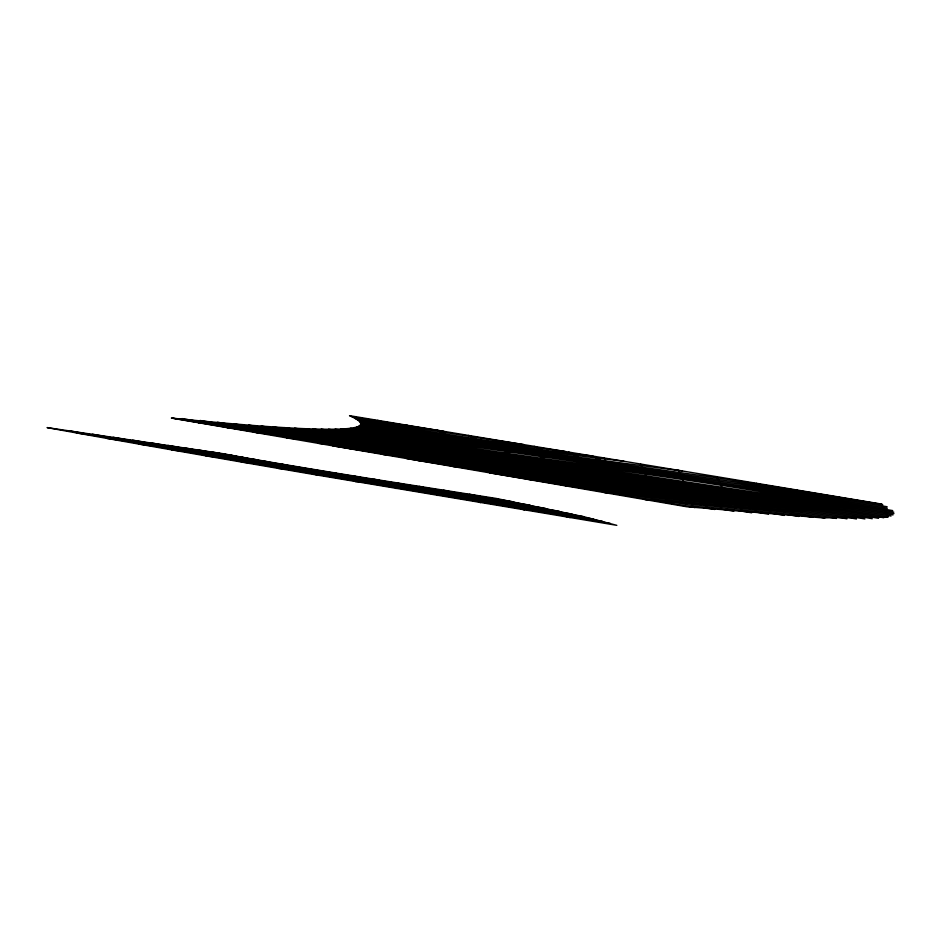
<?xml version="1.0" encoding="UTF-8"?>
<svg xmlns="http://www.w3.org/2000/svg" width="941" height="941" viewBox="0 0 941 941"><rect width="100%" height="100%" fill="white"/><g stroke="black" fill="none" stroke-linecap="round" stroke-linejoin="round"><path stroke-width="1.41" d="M480.38 502.67C462.49 492.755 439.047 491.896 419.11 486.368M298.85 467.136L298.673 467.23A184.942 3.223 9.5 0 0 317.587 470.382A228.04 3.976 9.5 0 0 337.737 473.723A283.77 4.952 9.5 0 0 359.144 477.228A353.934 6.175 9.5 0 0 381.799 480.898A428.073 7.469 9.5 0 0 399.772 483.803L513.81 501.906M437.4 495.46L439.012 494.154L432.284 491.249L395.938 482.698M887.904 516.985L822.599 517.868L686.507 506.717L171.391 418.063A5652.069 98.64 9.5 0 0 349.523 415.663L881.682 504.082L887.904 516.985L834.008 507.917A221.241 3.858 9.5 0 0 764.327 496.413L405.724 441.87A221.511 3.87 9.5 0 1 397.384 440.506L328.515 429.249M395.667 488.426L401.337 487.967L402.054 486.862A596.171 10.41 9.5 0 0 423.144 490.332L583.526 516.656L616.814 525.337L311.177 474.052A695.27 12.139 9.5 0 1 277.971 468.347A661.335 11.539 9.5 0 1 241.237 462.007A632.775 11.045 9.5 0 1 205.75 455.844A611.815 10.68 9.5 0 1 171.509 449.845A598.323 10.445 9.5 0 1 138.515 444.023A591.701 10.327 9.5 0 1 106.78 438.377A593.559 10.363 9.5 0 1 76.292 432.895A597.323 10.422 9.5 0 1 47.05 427.59L223.488 453.75A85.549 1.494 9.5 0 0 232.909 455.515A81.738 1.423 9.5 0 0 243.59 457.455A79.973 1.4 9.5 0 0 255.529 459.561A86.643 1.517 9.5 0 0 268.714 461.855A100.828 1.764 9.5 0 0 283.135 464.313A123.989 2.164 9.5 0 0 298.815 466.936A157.547 2.752 9.5 0 0 315.741 469.747A203.362 3.552 9.5 0 0 333.914 472.723A263.468 4.599 9.5 0 0 353.334 475.875A340.066 5.94 9.5 0 0 374.012 479.204A409.323 7.14 9.5 0 0 385.045 480.969L496.119 498.424L583.526 516.656M283.135 464.313L275.725 463.831M355.192 481.557L366.225 481.768L369.895 480.957A492.131 8.587 9.5 0 0 400.454 485.979A556.884 9.716 9.5 0 0 428.308 490.59L572.081 514.057M305.343 470.806L318.176 470.829A259.163 4.529 9.5 0 0 340.313 474.535A311.918 5.446 9.5 0 0 363.697 478.404A377.635 6.587 9.5 0 0 388.339 482.427A452.009 7.893 9.5 0 0 411.005 486.121L530.254 505.199M304.637 470.759L277.971 468.347M288.299 466.865L298.568 467.254A152.877 2.67 9.5 0 1 281.018 464.242A130.387 2.27 9.5 0 1 264.609 461.431A116.425 2.035 9.5 0 1 249.447 458.785A109.768 1.917 9.5 0 1 235.532 456.326A111.556 1.953 9.5 0 1 222.876 454.033A115.355 2.011 9.5 0 1 211.454 451.915M417.792 460.467L547.686 471.112L610.015 470.277L604.075 457.949M453.15 466.548L583.843 477.263L646.573 476.417L640.598 464.019M489.508 472.805L621.048 483.592L684.189 482.745L678.167 470.265M526.889 479.24L659.288 490.096L722.841 489.238L716.771 476.675M565.282 485.85L698.563 496.777L762.539 495.907L756.435 483.274M287.652 466.807L241.237 462.007M604.675 492.625L738.873 503.623L803.273 502.765L797.133 490.026M645.091 499.589L780.218 510.657L845.065 509.787L838.878 496.966M315.953 474.864L336.184 476.087L341.724 475.264A346.7 6.046 9.5 0 0 367.014 479.404A409.217 7.14 9.5 0 0 393.62 483.792A479.451 8.363 9.5 0 0 418.027 487.779L545.439 508.328M275.148 463.784L205.75 455.844M268.22 461.808L171.509 449.845M596.77 458.044L549.568 452.15L482.086 442.211A221.629 3.87 9.5 0 1 437.918 435.271L360.532 422.909M565.153 451.492L485.791 440.306A221.97 3.87 9.5 0 1 441.094 433.354L357.851 420.168M255.529 459.561L138.527 444.023M106.78 438.377L243.601 457.455M524.137 444.67L355.416 418.616M76.292 432.895L232.909 455.515M682.496 470.982L558.025 454.609L480.028 443.105A221.629 3.87 9.5 0 1 435.165 436.024L360.779 424.109M443.87 431.343L352.252 416.934M359.556 421.603L439.894 434.377A221.629 3.87 9.5 0 0 483.321 441.176L548.627 450.715L592.607 456.044L600.029 459.902L603.828 463.137L603.981 465.771L599.57 468.077L590.219 469.559L556.707 470.006L503.564 467.136L406.7 458.561L617.884 492.719A222.405 3.882 9.5 0 1 680.872 503.541L714.878 509.481M332.679 445.822L634.293 494.096A222.405 3.882 9.5 0 1 697.693 504.952L733.792 511.234M360.274 425.179L431.672 436.659A221.629 3.87 9.5 0 0 477.193 443.881L727.569 479.31A221.535 3.87 9.5 0 1 824.928 494.99L882.658 504.541M359.015 426.12L427.367 437.165A221.629 3.87 9.5 0 0 473.523 444.505L734.121 481.78A221.535 3.87 9.5 0 1 832.42 497.66L887.128 506.74M350.311 428.273L430.566 441.223A221.511 3.87 9.5 0 0 438.624 442.517C545.486 460.467 653.242 472.382 760.128 490.155A221.241 3.858 9.5 0 1 828.386 501.282L893.797 512.139M345.982 428.708L423.403 441.235A221.511 3.87 9.5 0 0 431.543 442.552C541.651 461.043 652.619 473.664 762.751 491.978A221.241 3.858 9.5 0 1 831.456 503.212L893.95 513.621M559.389 511.269L423.791 489.273A514.739 8.987 9.5 0 1 397.667 484.968A447.61 7.81 9.5 0 1 369.072 480.228A387.445 6.763 9.5 0 1 341.724 475.664A338.395 5.905 9.5 0 1 315.623 471.265A299.367 5.223 9.5 0 1 290.769 467.054A269.491 4.705 9.5 0 1 267.162 462.996A247.965 4.329 9.5 0 1 244.813 459.126A234.297 4.093 9.5 0 1 223.711 455.432A227.663 3.976 9.5 0 1 203.856 451.903A229.486 3.999 9.5 0 1 185.259 448.551A233.262 4.07 9.5 0 1 167.898 445.364M357.015 426.943L422.309 437.53A221.629 3.87 9.5 0 0 469.053 444.987L739.661 484.074A221.535 3.87 9.5 0 1 838.819 500.153L887.351 508.246M354.275 427.649L416.498 437.765A221.629 3.87 9.5 0 0 463.784 445.34L744.178 486.215A221.535 3.87 9.5 0 1 844.112 502.47L892.68 510.587M340.913 429.014L415.475 441.117A221.511 3.87 9.5 0 0 423.697 442.446L764.327 493.637A221.241 3.858 9.5 0 1 833.42 504.964L893.021 514.915M335.09 429.19L406.83 440.882A221.511 3.87 9.5 0 0 415.099 442.223L764.845 495.107A221.241 3.858 9.5 0 1 834.255 506.529L891.021 516.044M490.52 472.982L583.914 488.379A224.476 3.917 9.5 0 1 662.97 501.941L694.94 507.552M593.724 519.091L415.71 489.72A642.009 11.21 9.5 0 1 402.289 487.473A598.064 10.433 9.5 0 1 367.743 481.674A542.216 9.457 9.5 0 1 334.455 476.04A495.966 8.657 9.5 0 1 302.414 470.594A458.632 7.998 9.5 0 1 271.62 465.313A429.637 7.493 9.5 0 1 242.072 460.196A408.488 7.128 9.5 0 1 213.783 455.268A394.938 6.893 9.5 0 1 186.741 450.504A388.315 6.775 9.5 0 1 160.935 445.916A390.15 6.81 9.5 0 1 136.398 441.505A393.926 6.869 9.5 0 1 113.096 437.259M321.175 429.178L387.198 440A221.511 3.87 9.5 0 0 395.596 441.376L762.763 497.542A221.241 3.858 9.5 0 1 832.656 509.116L883.775 517.738M313.082 428.978L376.271 439.376A221.511 3.87 9.5 0 0 384.704 440.753L760.14 498.495A221.241 3.858 9.5 0 1 830.197 510.14L878.553 518.315M304.237 428.649L364.602 438.612A221.511 3.87 9.5 0 0 373.083 440.012L756.458 499.271A221.241 3.858 9.5 0 1 826.621 510.975L872.26 518.703M602.663 521.349L387.621 485.662A647.726 11.304 9.5 0 1 364.814 481.804A604.063 10.539 9.5 0 1 329.538 475.828A558.401 9.751 9.5 0 1 295.509 470.018A521.396 9.104 9.5 0 1 262.739 464.384A492.578 8.598 9.5 0 1 231.215 458.926A471.512 8.234 9.5 0 1 200.939 453.633A457.985 7.998 9.5 0 1 171.909 448.516A451.362 7.881 9.5 0 1 144.138 443.576A453.209 7.904 9.5 0 1 117.613 438.812A456.973 7.975 9.5 0 1 92.324 434.213M610.368 523.431L355.945 480.98A667.745 11.657 9.5 0 1 323.375 475.428A625.694 10.916 9.5 0 1 287.37 469.277A588.972 10.28 9.5 0 1 252.611 463.278A560.295 9.775 9.5 0 1 219.1 457.467A539.287 9.41 9.5 0 1 186.847 451.821A525.772 9.175 9.5 0 1 155.841 446.352A519.161 9.057 9.5 0 1 126.082 441.058A521.008 9.092 9.5 0 1 97.57 435.942A524.772 9.163 9.5 0 1 70.316 430.99M294.627 428.19L352.193 437.73A221.511 3.87 9.5 0 0 360.709 439.129L751.73 499.883A221.241 3.858 9.5 0 1 821.928 511.61L864.897 518.926M284.253 427.614L339.066 436.718A221.511 3.87 9.5 0 0 347.594 438.13L745.931 500.306A221.241 3.858 9.5 0 1 816.118 512.069L856.463 518.962M273.113 426.896L325.221 435.577A221.511 3.87 9.5 0 0 333.773 437L739.05 500.541A221.241 3.858 9.5 0 1 809.166 512.339L846.982 518.809M261.222 426.061L310.636 434.319A221.511 3.87 9.5 0 0 319.199 435.742L731.133 500.612A221.241 3.858 9.5 0 1 801.109 512.422L836.431 518.479M234.203 423.921L297.474 434.46A225.417 3.929 9.5 0 0 305.943 435.871L700.492 498.283A222.405 3.882 9.5 0 1 765.233 509.187L812.706 517.327M248.565 425.097L295.333 432.931A221.511 3.87 9.5 0 0 303.896 434.366L722.147 500.494A221.241 3.858 9.5 0 1 791.934 512.316L824.834 517.973M217.43 422.25L280.736 432.836A225.417 3.929 9.5 0 0 289.216 434.248L689.365 497.801A222.405 3.882 9.5 0 1 753.941 508.716L799.015 516.468M199.998 420.474L263.292 431.084A225.417 3.929 9.5 0 0 271.773 432.507L677.179 497.142A222.405 3.882 9.5 0 1 741.543 508.058L784.276 515.421M181.895 418.58L245.119 429.214A225.417 3.929 9.5 0 0 253.6 430.637L663.946 496.307A222.405 3.882 9.5 0 1 728.04 507.211L768.479 514.209M172.932 418.216L226.263 427.214A225.417 3.929 9.5 0 0 234.721 428.637L649.631 495.284A222.405 3.882 9.5 0 1 713.419 506.176L751.659 512.81M469.194 494.237L535.253 508.093L570.093 517.609M443.529 490.214C470.465 496.719 498.73 499.73 524.607 510.057M374.012 479.204L393.62 483.792L401.936 486.768A542.369 9.469 9.5 0 1 369.437 481.369A485.415 8.469 9.5 0 1 338.125 476.087A438.447 7.657 9.5 0 1 308.06 470.994A400.678 6.999 9.5 0 1 279.254 466.066A371.46 6.481 9.5 0 1 251.694 461.302A350.217 6.117 9.5 0 1 225.369 456.726A336.631 5.869 9.5 0 1 200.315 452.315A330.009 5.764 9.5 0 1 176.496 448.081A331.844 5.787 9.5 0 1 153.924 444.023A335.619 5.858 9.5 0 1 132.61 440.141M353.345 475.875L365.543 478.934L369.872 480.886A433.766 7.575 9.5 0 1 340.548 475.958A385.892 6.74 9.5 0 1 312.471 471.218A347.582 6.069 9.5 0 1 285.629 466.642A318.082 5.552 9.5 0 1 260.057 462.243A296.709 5.176 9.5 0 1 235.721 458.008A283.088 4.94 9.5 0 1 212.631 453.962A276.466 4.823 9.5 0 1 190.8 450.08A278.289 4.858 9.5 0 1 170.215 446.375A282.065 4.928 9.5 0 1 150.878 442.835M333.914 472.723L341.642 475.193A296.074 5.164 9.5 0 1 317.517 471.147A256.117 4.47 9.5 0 1 294.651 467.277A225.734 3.94 9.5 0 1 273.031 463.584A203.985 3.564 9.5 0 1 252.659 460.067A190.247 3.317 9.5 0 1 233.533 456.726A183.613 3.199 9.5 0 1 215.665 453.55A185.424 3.235 9.5 0 1 199.045 450.551A189.212 3.305 9.5 0 1 183.671 447.728M315.741 469.747L318.176 470.806A217.912 3.799 9.5 0 1 297.285 467.336A186.836 3.258 9.5 0 1 277.642 464.007A164.793 2.882 9.5 0 1 259.257 460.831A150.96 2.635 9.5 0 1 242.119 457.844A144.314 2.517 9.5 0 1 226.228 455.021A146.114 2.552 9.5 0 1 211.584 452.374A149.901 2.611 9.5 0 1 198.186 449.904M437.142 430.213A5741.088 100.193 9.5 0 1 256.211 432.66M568.599 452.056A5874.639 102.522 9.5 0 1 383.457 454.562M534.17 446.34A5839.658 101.91 9.5 0 1 350.123 448.822M500.777 440.788A5805.735 101.322 9.5 0 1 317.811 443.258M468.442 435.424A5772.882 100.746 9.5 0 1 286.499 437.871M406.888 425.191A5710.353 99.664 9.5 0 1 226.922 427.626M377.682 420.345A5680.676 99.146 9.5 0 1 198.657 422.756M596.959 458.079A512.551 8.939 9.5 0 1 624.001 461.266"/></g></svg>
